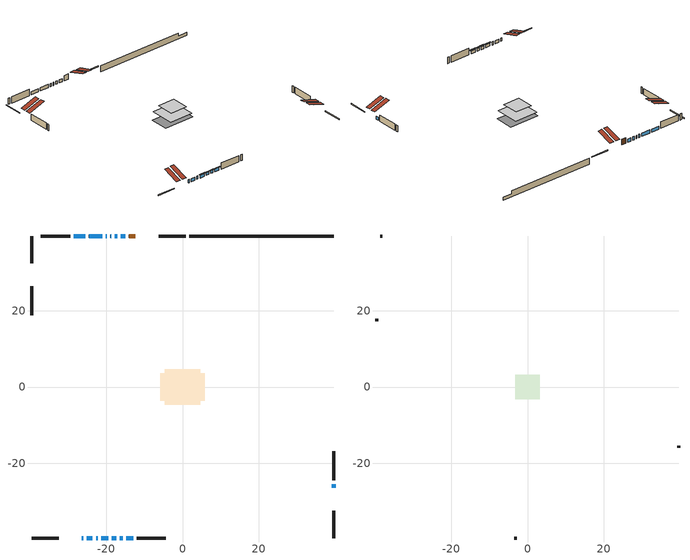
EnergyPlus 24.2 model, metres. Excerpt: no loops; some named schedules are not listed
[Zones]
conditioned space
 floor adiabatic (AdiabaticFloorConstruction): -4.59,-4.59 -4.59,4.59 4.59,4.59 4.59,-4.59 z0.98
 floor foundation (Slab1 construction): -5.86,-3.58 -5.86,3.58 5.86,3.58 5.86,-3.58 z-1.31
 wall outside (RimJoist1 construction): 0.86,39.57 -6.23,39.57 / -39.57,-39.57 -32.48,-39.57 / -39.57,39.57 -39.57,32.48 / 39.57,-39.57 39.57,-32.48 z0.98:1.28
 wall outside (AdiabaticWallConstruction 1): -12.32,39.57 -14.02,39.57 z0.98:3.01
 wall outside (AdiabaticWallConstruction): -26.39,-39.57 -25.97,-39.57 / -14.95,39.57 -16.18,39.57 / -25.04,-39.57 -23.59,-39.57 / -22.66,-39.57 -22.18,-39.57 / 39.57,-26.39 39.57,-25.42 / -17.1,39.57 -17.71,39.57 / -18.64,39.57 -18.87,39.57 / -19.79,39.57 -20.11,39.57 / -21.04,39.57 -24.5,39.57 / -25.43,39.57 -28.54,39.57 z0.98:2.2; -21.25,-39.57 -19.42,-39.57 / -18.49,-39.57 -17.42,-39.57 / -16.5,-39.57 -15.71,-39.57 / -14.78,-39.57 -12.95,-39.57 z0.98:2.05
 wall outside (Wall1 construction): -29.47,39.57 -37.1,39.57 / -12.02,-39.57 -4.39,-39.57 / -39.57,26.39 -39.57,18.76 / 39.57,-24.5 39.57,-16.86 z0.98:3.42
 wall foundation (FoundationWall1 construction): 1.79,39.57,-1.31 1.79,39.57,0.98 35.79,39.57,0.98 35.79,39.57,-0.15 39.57,39.57,-0.15 39.57,39.57,-1.31
 window (WindowConstruction 7): -26.39,-39.57 -25.97,-39.57 z0.98:2.2
 window (WindowConstruction 6): -14.95,39.57 -16.17,39.57 z0.98:2.2
 window (WindowConstruction 10): -25.04,-39.57 -23.59,-39.57 z0.98:2.2
 window (WindowConstruction 11): -22.66,-39.57 -22.18,-39.57 z0.98:2.2
 window (WindowConstruction 12): 39.57,-26.39 39.57,-25.43 z0.98:2.2
 window (WindowConstruction 13): -17.1,39.57 -17.71,39.57 z0.98:2.2
 window (WindowConstruction 8): -18.64,39.57 -18.86,39.57 z0.98:2.2
 window (WindowConstruction 9): -19.79,39.57 -20.11,39.57 z0.98:2.2
 window (WindowConstruction): -21.25,-39.57 -19.42,-39.57 z0.98:2.05
 window (WindowConstruction 1): -21.04,39.57 -24.5,39.57 z0.98:2.2
 window (WindowConstruction 2): -18.49,-39.57 -17.42,-39.57 z0.98:2.05
 window (WindowConstruction 3): -16.5,-39.57 -15.71,-39.57 z0.98:2.05
 window (WindowConstruction 4): -14.78,-39.57 -12.95,-39.57 z0.98:2.05
 window (WindowConstruction 5): -25.43,39.57 -28.54,39.57 z0.98:2.2
 door (Door): -12.32,39.57 -14.02,39.57 z0.98:3.01
 ceiling adiabatic (AdiabaticFloorConstruction): 4.59,-4.59 4.59,4.59 -4.59,4.59 -4.59,-4.59 z0.98
 roof outside (Roof1 construction): -8.78,39.57,3.42 -8.78,33.4,5.47 -7.16,33.4,5.47 -7.16,39.57,3.42; -29.92,-39.57,3.42 -29.92,-33.4,5.47 -31.55,-33.4,5.47 -31.55,-39.57,3.42; -39.57,29.92,3.42 -33.4,29.92,5.47 -33.4,31.55,5.47 -39.57,31.55,3.42; 39.57,-29.92,3.42 33.4,-29.92,5.47 33.4,-31.55,5.47 39.57,-31.55,3.42
attic - vented
 floor to conditioned space (Floor1 construction Reversed): -3.26,-3.26 -3.26,3.26 3.26,3.26 3.26,-3.26 z3.42
 wall outside (Wall2 construction): -38.03,39.57 -38.64,39.57 / -3.46,-39.57 -2.86,-39.57 / -39.57,17.83 -39.57,17.23 / 39.57,-15.93 39.57,-15.33 z0.98:3.42
 roof outside (Roof2 construction): -11.39,39.57,3.42 -11.39,33.21,5.54 -9.71,33.21,5.54 -9.71,39.57,3.42; -27.32,-39.57,3.42 -27.32,-33.21,5.54 -29,-33.21,5.54 -29,-39.57,3.42; -39.57,27.32,3.42 -33.21,27.32,5.54 -33.21,29,5.54 -39.57,29,3.42; 39.57,-27.32,3.42 33.21,-27.32,5.54 33.21,-29,5.54 39.57,-29,3.42
shading: -19.12,-39.57 -21.55,-39.57 -21.55,-39.86 -19.12,-39.86 z2.35; -17.13,-39.57 -18.79,-39.57 -18.79,-39.86 -17.13,-39.86 z2.35; -15.41,-39.57 -16.79,-39.57 -16.79,-39.86 -15.41,-39.86 z2.35; -12.65,-39.57 -15.08,-39.57 -15.08,-39.86 -12.65,-39.86 z2.35
[Building]
Building 1: Terrain=Suburbs
[Site:Location]
Montreal Intl AP_QC: Latitude {deg}=45.47; Longitude {deg}=-73.74; Time Zone {hr}=-5; Elevation {m}=36; Keep Site Location Information=Yes
[Site:GroundTemperature:Shallow]
2.07863, -0.316383, -0.508184, 0.628371, 5.19101, 9.73239, 13.6695, 16.1636, 16.3755, 14.347, 10.5102, 6.10817
[Site:WaterMainsTemperature]
Calculation Method=Schedule; Temperature Schedule=mains temperature schedule
[Material] Roughness=Rough; Thermal Absorptance=0.9
Name | Thickness {m} | Conductivity {W/m-K} | Density {kg/m3} | Specific Heat {J/kg-K} | Solar Absorptance | Visible Absorptance
asphalt or fiberglass shingles | 0.00635 | 0.162714 | 1121.4 | 1465.45 | 0.4 | 0.4
ceiling stud and cavity | 0.1397 | 0.0950146 | 65.682 | 1177.47 | 0.7 | 0.7
concrete 4.0 in. | 0.1016 | 1.803125 | 2242.8 | 837.4 | 0.7 | 0.7
concrete 8.0 in. | 0.2032 | 1.803125 | 2242.8 | 837.4 | 0.7 | 0.7
door material | 0.04445 | 0.0451087 | 512.64 | 1214.23 | 0.7 | 0.7
exterior vertical ins | 0.0173324 | 0.029427 | 32.04 | 1214.23 | 0.7 | 0.7
floor covering | 0.0127 | 0.0433444 | 54.468 | 1339.84 | 0.6 | 0.6
floor rigid ins; wall rigid ins | 0.512978 | 0.029427 | 32.04 | 1214.23 | 0.7 | 0.7
floor stud and cavity | 0.1397 | 1.75129 | 37.0049 | 1207.88 | 0.7 | 0.7
furniture material conditioned space 1 | 0.1524 | 0.115458 | 640.8 | 1214.23 | 0.6 | 0.6
gypsum board | 0.0127 | 0.160291 | 801 | 837.4 | 0.6 | 0.6
gypsum board 1 | 0.0127 | 0.160291 | 801 | 837.4 | 0.7 | 0.7
osb sheathing 0.5 in. | 0.0127 | 0.115458 | 512.64 | 1214.23 | 0.7 | 0.7
osb sheathing 0.75 in. | 0.01905 | 0.115458 | 512.64 | 1214.23 | 0.7 | 0.7
osb sheathing 2.0 in. | 0.0508 | 0.115458 | 512.64 | 1214.23 | 0.7 | 0.7
rim joist stud and cavity | 0.0508 | 0.353641 | 125.044 | 1163.47 | 0.6 | 0.6
roof stud and cavity | 0.2032 | 0.139746 | 78.34581 | 1123.46 | 0.7 | 0.7
wall stud and cavity | 0.1397 | 0.0915092 | 139.0536 | 1170.24 | 0.7 | 0.7
wall stud and cavity 1 | 0.0889 | 6.1454 | 50.32683 | 1063.81 | 0.6 | 0.6
wall stud and cavity 2 | 0.0889 | 0.380278 | 52.3479 | 1209.89 | 0.7 | 0.7
wall stud and cavity 3 | 0.0889 | 0.391764 | 83.0341 | 1211.67 | 0.7 | 0.7
wood siding | 0.0254 | 0.102417 | 544.68 | 1172.36 | 0.4 | 0.4
wood siding 1 | 0.00254 | 0.102417 | 544.68 | 1172.36 | 0.4 | 0.4
wood siding 2; wood siding 3; wood siding 4 | 0.0254 | 0.102417 | 544.68 | 1172.36 | 0.7 | 0.7
[WindowMaterial:SimpleGlazingSystem]
Name | U-Factor {W/m2-K} | Solar Heat Gain Coefficient
WindowMaterial | 2.86682 | 0.59
WindowMaterial 1 | 2.79528 | 0.66
WindowMaterial 10 | 2.99401 | 0.51
WindowMaterial 11 | 2.76916 | 0.51
WindowMaterial 12 | 5.03752 | 0.63
WindowMaterial 2 | 2.88499 | 0.54
WindowMaterial 3 | 2.96903 | 0.55
WindowMaterial 4 | 2.92644 | 0.62
WindowMaterial 5 | 2.79414 | 0.65
WindowMaterial 6 | 2.78563 | 0.6
WindowMaterial 7 | 2.992306 | 0.59
WindowMaterial 8 | 3.07293 | 0.36
WindowMaterial 9 | 3.02808 | 0.56
[Construction]
AdiabaticFloorConstruction: floor stud and cavity, floor rigid ins, osb sheathing 0.75 in., floor covering
AdiabaticWallConstruction: wood siding 3, wall rigid ins, wall stud and cavity 2, gypsum board
AdiabaticWallConstruction 1: wood siding 4, wall rigid ins, wall stud and cavity 2, gypsum board
Door: door material
Floor1 construction Reversed: gypsum board, ceiling stud and cavity
FoundationWall1 construction: concrete 8.0 in., gypsum board 1
furniture construction conditioned space 1: furniture material conditioned space 1
PartitionWallConstruction: gypsum board, wall stud and cavity 3, gypsum board
RimJoist1 construction: wood siding 2, osb sheathing 2.0 in., rim joist stud and cavity
Roof1 construction: asphalt or fiberglass shingles, osb sheathing 0.75 in., roof stud and cavity, gypsum board
Roof2 construction: asphalt or fiberglass shingles
Slab1 construction: concrete 4.0 in.
Wall1 construction: wood siding, osb sheathing 0.5 in., wall stud and cavity, gypsum board
Wall2 construction: wood siding 1, wall stud and cavity 1
WindowConstruction: WindowMaterial
WindowConstruction 1: WindowMaterial 1
WindowConstruction 10: WindowMaterial 10
WindowConstruction 11; WindowConstruction 12: WindowMaterial 11
WindowConstruction 13: WindowMaterial 12
WindowConstruction 2: WindowMaterial 2
WindowConstruction 3: WindowMaterial 3
WindowConstruction 4: WindowMaterial 4
WindowConstruction 5: WindowMaterial 5
WindowConstruction 6: WindowMaterial 6
WindowConstruction 7: WindowMaterial 7
WindowConstruction 8: WindowMaterial 8
WindowConstruction 9: WindowMaterial 9
[Zone] Multiplier=1; Part of Total Floor Area=Yes
Name | Volume {m3}
attic - vented | 14.6284
conditioned space | 421.6
[Space]
Name | Zone | Volume {m3}
attic - vented 1 | attic - vented | 14.6284
conditioned space 1 | conditioned space | 421.6
[ZoneInfiltration:EffectiveLeakageArea]
infil attic - vented 1: Zone or Space=attic - vented 1; Schedule=Always On Discrete; Effective Air Leakage Area {cm2}=1702; Stack Coefficient=0.000316831; Wind Coefficient=1.20264e-05
[ZoneMixing]
whole house fan mix: Zone or Space=attic - vented; Schedule=Always On Continuous; Design Flow Rate Calculation Method=Flow/Zone; Design Flow Rate {m3/s}=0; Source Zone or Space=conditioned space
[SurfaceProperty:ExposedFoundationPerimeter]
Slab1: Exposed Perimeter Calculation Method=TotalExposedPerimeter; Total Exposed Perimeter {m}=37.78
[InternalMass] Zone or ZoneList=conditioned space; Space or SpaceList=conditioned space 1
Name | Construction | Surface Area {m2}
furniture mass conditioned space 1 | furniture construction conditioned space 1 | 67.2796
partition wall mass | PartitionWallConstruction | 168.199
[Lights]
interior lighting: Zone or ZoneList or Space or SpaceList=conditioned space 1; Schedule=interior lighting schedule; Design Level Calculation Method=LightingLevel; Lighting Level {W}=343.2; Return Air Fraction=0; Fraction Radiant=0.6; Fraction Visible=0.2; Fraction Replaceable=1
[People]
occupants: Zone or ZoneList or Space or SpaceList=conditioned space 1; Number of People Schedule=occupants schedule; Number of People Calculation Method=People; Number of People=3; Fraction Radiant=0.314171; Sensible Heat Fraction=0.56303; Activity Level Schedule=occupants activity schedule; Carbon Dioxide Generation Rate {m3/s-W}=0; Enable ASHRAE 55 Comfort Warnings=No; Mean Radiant Temperature Calculation Type=EnclosureAveraged
[ElectricEquipment] Zone or ZoneList or Space or SpaceList=conditioned space 1; Design Level Calculation Method=EquipmentLevel
Name | Schedule | Design Level {W} | Fraction Latent | Fraction Radiant | Fraction Lost
clothes dryer | clothes dryer schedule | 140.772 | 0.015 | 0.081 | 0.85
clothes washer | clothes washer schedule | 32.1985 | 0.03 | 0.162 | 0.7
cooking range | cooking range schedule | 215.147 | 0.08 | 0.432 | 0.2
dishwasher | dishwasher schedule | 66.8632 | 0.3 | 0.18 | 0.4
fridge | fridge schedule | 72.9452 | 0 | 0.6 | 0
mech vent house fan | mech vent house fan schedule | 0 | 0 | 0 | 1
mech vent house fan cfis | mech vent house fan cfis schedule | 0 | 0 | 0 | 0
mech vent range fan 0 | mech vent range fan 0 schedule | 57 | 0 | 0 | 1
misc plug loads | misc plug loads schedule | 494.7 | 0.045 | 0.513 | 0.1
whole house fan | Always On Discrete | 0 | 0 | 0 | 1
[OtherEquipment] Zone or ZoneList or Space or SpaceList=conditioned space 1; Design Level Calculation Method=EquipmentLevel
Name | Fuel Type | Schedule | Design Level {W} | Fraction Latent | Fraction Radiant | Fraction Lost
clothes dryer 1 | Electricity | clothes dryer schedule | 0 | 0.015 | 0.081 | 0.85
cooking range 1 | Electricity | cooking range schedule | 0 | 0.08 | 0.432 | 0.2
general water use latent | None | general water use schedule | 62.594 | 1 | 0 | 0
general water use sensible | None | general water use schedule | -61.6891 | 0 | 0.6 | 0
mech vent house fan latent load | None | Always On Discrete | 0 | 1 | 0 | 0
mech vent house fan sensible load | None | Always On Discrete | 0 | 0 | 0 | 0
water heater energy adjustment1 | Electricity | Always On Discrete | 0.01 | 0 | 0 | 1
[ZoneInfiltration:DesignFlowRate] Zone or ZoneList or Space or SpaceList=conditioned space 1; Schedule=Always On Discrete; Design Flow Rate Calculation Method=Flow/Zone; Design Flow Rate {m3/s}=0
infil flow; natural vent flow; whole house fan flow
[AvailabilityManager:Scheduled]
furnace airloop Availability Manager: Schedule=Always On Discrete
[Foundation:Kiva]
Foundation Kiva 1: Initial Indoor Air Temperature {C}=18; Wall Height Above Grade {m}=0.979993; Wall Depth Below Slab {m}=0.2032; Custom Block Material Name 1=exterior vertical ins; Custom Block Depth 1 {m}=2.28999; Custom Block X Position 1 {m}=0.2159; Custom Block Z Position 1 {m}=0
[Foundation:Kiva:Settings]
Soil Conductivity {W/m-K}=0.849921; Soil Density {kg/m3}=1842.3; Soil Specific Heat {J/kg-K}=418.7; Ground Solar Absorptivity=0.9; Ground Thermal Absorptivity=0.9; Ground Surface Roughness {m}=0.03; Far-Field Width {m}=40; Deep-Ground Boundary Condition=ZeroFlux; Deep-Ground Depth {m}=40; Minimum Cell Dimension {m}=0.2; Maximum Cell Growth Coefficient=3; Simulation Timestep=Timestep
[Exterior:Lights]
exterior lighting: Schedule=exterior lighting schedule; Design Level {W}=75.6
[EnergyManagementSystem:GlobalVariable]
furnace_airloop_Fan_RTF
infil_program_Qfan
infil_program_Qinf
natural_vent_program_Qnv
natural_vent_program_Qwhf
[EnergyManagementSystem:Sensor]
Name | Output:Variable or Output:Meter Index Key | Output:Variable or Output:Meter
airflow_gain | infil flow | Infiltration Sensible Heat Gain Energy
airflow_gain_1 | natural vent flow | Infiltration Sensible Heat Gain Energy
airflow_gain_2 | whole house fan flow | Infiltration Sensible Heat Gain Energy
airflow_loss | infil flow | Infiltration Sensible Heat Loss Energy
airflow_loss_1 | natural vent flow | Infiltration Sensible Heat Loss Energy
airflow_loss_2 | whole house fan flow | Infiltration Sensible Heat Loss Energy
clg_load_cond |  | Cooling:EnergyTransfer:Zone:CONDITIONED SPACE
clg_sp_s; clg_sp_s_1 | cooling setpoint | Schedule Value
clothes_dryer_exhaust_0_sch_s | clothes dryer exhaust 0 schedule | Schedule Value
cool_season | cooling season schedule | Schedule Value
htg_load_cond |  | Heating:EnergyTransfer:Zone:CONDITIONED SPACE
htg_sp_s; htg_sp_s_1 | heating setpoint | Schedule Value
ig_ee_conv | clothes dryer | Electric Equipment Convective Heating Energy
ig_ee_conv_2 | cooking range | Electric Equipment Convective Heating Energy
ig_ee_conv_4 | fridge | Electric Equipment Convective Heating Energy
ig_ee_conv_5 | misc plug loads | Electric Equipment Convective Heating Energy
ig_ee_conv_6 | whole house fan | Electric Equipment Convective Heating Energy
ig_ee_rad | clothes dryer | Electric Equipment Radiant Heating Energy
ig_ee_rad_2 | cooking range | Electric Equipment Radiant Heating Energy
ig_ee_rad_4 | fridge | Electric Equipment Radiant Heating Energy
ig_ee_rad_5 | misc plug loads | Electric Equipment Radiant Heating Energy
ig_ee_rad_6 | whole house fan | Electric Equipment Radiant Heating Energy
ig_lgt_conv | interior lighting | Lights Convective Heating Energy
ig_lgt_rad | interior lighting | Lights Radiant Heating Energy
ig_lgt_vis | interior lighting | Lights Visible Radiation Heating Energy
ig_oe_conv | clothes dryer 1 | Other Equipment Convective Heating Energy
ig_oe_conv_1 | cooking range 1 | Other Equipment Convective Heating Energy
ig_oe_conv_2 | general water use latent | Other Equipment Convective Heating Energy
ig_oe_conv_3 | general water use sensible | Other Equipment Convective Heating Energy
ig_oe_conv_4 | water heater energy adjustment1 | Other Equipment Convective Heating Energy
ig_oe_rad | clothes dryer 1 | Other Equipment Radiant Heating Energy
ig_oe_rad_1 | cooking range 1 | Other Equipment Radiant Heating Energy
ig_oe_rad_2 | general water use latent | Other Equipment Radiant Heating Energy
ig_oe_rad_3 | general water use sensible | Other Equipment Radiant Heating Energy
ig_oe_rad_4 | water heater energy adjustment1 | Other Equipment Radiant Heating Energy
ig_ppl_conv | occupants | People Convective Heating Energy
ig_ppl_rad | occupants | People Radiant Heating Energy
im_conv | furniture mass conditioned space 1 | Surface Inside Face Convection Heat Gain Energy
im_conv_1 | partition wall mass | Surface Inside Face Convection Heat Gain Energy
im_ig | furniture mass conditioned space 1 | Surface Inside Face Internal Gains Radiation Heat Gain Energy
im_ig_1 | partition wall mass | Surface Inside Face Internal Gains Radiation Heat Gain Energy
im_lgt | furniture mass conditioned space 1 | Surface Inside Face Lights Radiation Heat Gain Energy
im_lgt_1 | partition wall mass | Surface Inside Face Lights Radiation Heat Gain Energy
im_sol | furniture mass conditioned space 1 | Surface Inside Face Solar Radiation Heat Gain Energy
im_sol_1 | partition wall mass | Surface Inside Face Solar Radiation Heat Gain Energy
im_surf | furniture mass conditioned space 1 | Surface Inside Face Net Surface Thermal Radiation Heat Gain Energy
im_surf_1 | partition wall mass | Surface Inside Face Net Surface Thermal Radiation Heat Gain Energy
mech_vent_range_fan_0_sch_s | mech vent range fan 0 schedule | Schedule Value
mv_conv | mech vent house fan | Electric Equipment Convective Heating Energy
mv_conv_1 | mech vent house fan cfis | Electric Equipment Convective Heating Energy
mv_conv_2 | mech vent range fan 0 | Electric Equipment Convective Heating Energy
mv_conv_3 | mech vent house fan latent load | Other Equipment Convective Heating Energy
mv_conv_4 | mech vent house fan sensible load | Other Equipment Convective Heating Energy
mv_rad | mech vent house fan | Electric Equipment Radiant Heating Energy
mv_rad_1 | mech vent house fan cfis | Electric Equipment Radiant Heating Energy
mv_rad_2 | mech vent range fan 0 | Electric Equipment Radiant Heating Energy
mv_rad_3 | mech vent house fan latent load | Other Equipment Radiant Heating Energy
mv_rad_4 | mech vent house fan sensible load | Other Equipment Radiant Heating Energy
natural_vent_s | natural vent schedule | Schedule Value
out_pb_s |  | Site Outdoor Air Barometric Pressure
out_wt_s |  | Site Outdoor Air Humidity Ratio
site_vw_s |  | Site Wind Speed
ss_back_out | Window1 | Surface Window Shortwave from Zone Back Out Window Heat Transfer Rate
ss_back_out_1 | Window10 | Surface Window Shortwave from Zone Back Out Window Heat Transfer Rate
ss_back_out_10 | Window6 | Surface Window Shortwave from Zone Back Out Window Heat Transfer Rate
ss_back_out_11 | Window7 | Surface Window Shortwave from Zone Back Out Window Heat Transfer Rate
ss_back_out_12 | Window8 | Surface Window Shortwave from Zone Back Out Window Heat Transfer Rate
ss_back_out_13 | Window9 | Surface Window Shortwave from Zone Back Out Window Heat Transfer Rate
ss_back_out_2 | Window11 | Surface Window Shortwave from Zone Back Out Window Heat Transfer Rate
ss_back_out_3 | Window14 | Surface Window Shortwave from Zone Back Out Window Heat Transfer Rate
ss_back_out_4 | Window15 | Surface Window Shortwave from Zone Back Out Window Heat Transfer Rate
ss_back_out_5 | Window17 | Surface Window Shortwave from Zone Back Out Window Heat Transfer Rate
ss_back_out_6 | Window2 | Surface Window Shortwave from Zone Back Out Window Heat Transfer Rate
ss_back_out_7 | Window3 | Surface Window Shortwave from Zone Back Out Window Heat Transfer Rate
ss_back_out_8 | Window4 | Surface Window Shortwave from Zone Back Out Window Heat Transfer Rate
ss_back_out_9 | Window5 | Surface Window Shortwave from Zone Back Out Window Heat Transfer Rate
ss_conv | Door1 | Surface Inside Face Convection Heat Gain Energy
ss_conv_1 | Window1 | Surface Inside Face Convection Heat Gain Energy
ss_conv_10 | Window5 | Surface Inside Face Convection Heat Gain Energy
ss_conv_11 | Window6 | Surface Inside Face Convection Heat Gain Energy
ss_conv_12 | Window7 | Surface Inside Face Convection Heat Gain Energy
ss_conv_13 | Window8 | Surface Inside Face Convection Heat Gain Energy
ss_conv_14 | Window9 | Surface Inside Face Convection Heat Gain Energy
ss_conv_2 | Window10 | Surface Inside Face Convection Heat Gain Energy
ss_conv_3 | Window11 | Surface Inside Face Convection Heat Gain Energy
ss_conv_4 | Window14 | Surface Inside Face Convection Heat Gain Energy
ss_conv_5 | Window15 | Surface Inside Face Convection Heat Gain Energy
ss_conv_6 | Window17 | Surface Inside Face Convection Heat Gain Energy
ss_conv_7 | Window2 | Surface Inside Face Convection Heat Gain Energy
ss_conv_8 | Window3 | Surface Inside Face Convection Heat Gain Energy
ss_conv_9 | Window4 | Surface Inside Face Convection Heat Gain Energy
ss_ig | Door1 | Surface Inside Face Internal Gains Radiation Heat Gain Energy
ss_ig_1 | Window1 | Surface Inside Face Internal Gains Radiation Heat Gain Energy
ss_ig_10 | Window5 | Surface Inside Face Internal Gains Radiation Heat Gain Energy
ss_ig_11 | Window6 | Surface Inside Face Internal Gains Radiation Heat Gain Energy
ss_ig_12 | Window7 | Surface Inside Face Internal Gains Radiation Heat Gain Energy
ss_ig_13 | Window8 | Surface Inside Face Internal Gains Radiation Heat Gain Energy
ss_ig_14 | Window9 | Surface Inside Face Internal Gains Radiation Heat Gain Energy
ss_ig_2 | Window10 | Surface Inside Face Internal Gains Radiation Heat Gain Energy
ss_ig_3 | Window11 | Surface Inside Face Internal Gains Radiation Heat Gain Energy
ss_ig_4 | Window14 | Surface Inside Face Internal Gains Radiation Heat Gain Energy
ss_ig_5 | Window15 | Surface Inside Face Internal Gains Radiation Heat Gain Energy
ss_ig_6 | Window17 | Surface Inside Face Internal Gains Radiation Heat Gain Energy
ss_ig_7 | Window2 | Surface Inside Face Internal Gains Radiation Heat Gain Energy
ss_ig_8 | Window3 | Surface Inside Face Internal Gains Radiation Heat Gain Energy
ss_ig_9 | Window4 | Surface Inside Face Internal Gains Radiation Heat Gain Energy
ss_lgt | Door1 | Surface Inside Face Lights Radiation Heat Gain Energy
ss_sol | Door1 | Surface Inside Face Solar Radiation Heat Gain Energy
ss_surf | Door1 | Surface Inside Face Net Surface Thermal Radiation Heat Gain Energy
ss_surf_1 | Window1 | Surface Inside Face Net Surface Thermal Radiation Heat Gain Energy
ss_surf_10 | Window5 | Surface Inside Face Net Surface Thermal Radiation Heat Gain Energy
ss_surf_11 | Window6 | Surface Inside Face Net Surface Thermal Radiation Heat Gain Energy
ss_surf_12 | Window7 | Surface Inside Face Net Surface Thermal Radiation Heat Gain Energy
ss_surf_13 | Window8 | Surface Inside Face Net Surface Thermal Radiation Heat Gain Energy
ss_surf_14 | Window9 | Surface Inside Face Net Surface Thermal Radiation Heat Gain Energy
ss_surf_2 | Window10 | Surface Inside Face Net Surface Thermal Radiation Heat Gain Energy
ss_surf_3 | Window11 | Surface Inside Face Net Surface Thermal Radiation Heat Gain Energy
ss_surf_4 | Window14 | Surface Inside Face Net Surface Thermal Radiation Heat Gain Energy
ss_surf_5 | Window15 | Surface Inside Face Net Surface Thermal Radiation Heat Gain Energy
ss_surf_6 | Window17 | Surface Inside Face Net Surface Thermal Radiation Heat Gain Energy
ss_surf_7 | Window2 | Surface Inside Face Net Surface Thermal Radiation Heat Gain Energy
ss_surf_8 | Window3 | Surface Inside Face Net Surface Thermal Radiation Heat Gain Energy
ss_surf_9 | Window4 | Surface Inside Face Net Surface Thermal Radiation Heat Gain Energy
ss_trans_in | Window1 | Surface Window Transmitted Solar Radiation Rate
ss_trans_in_1 | Window10 | Surface Window Transmitted Solar Radiation Rate
ss_trans_in_10 | Window6 | Surface Window Transmitted Solar Radiation Rate
ss_trans_in_11 | Window7 | Surface Window Transmitted Solar Radiation Rate
ss_trans_in_12 | Window8 | Surface Window Transmitted Solar Radiation Rate
ss_trans_in_13 | Window9 | Surface Window Transmitted Solar Radiation Rate
ss_trans_in_2 | Window11 | Surface Window Transmitted Solar Radiation Rate
ss_trans_in_3 | Window14 | Surface Window Transmitted Solar Radiation Rate
ss_trans_in_4 | Window15 | Surface Window Transmitted Solar Radiation Rate
ss_trans_in_5 | Window17 | Surface Window Transmitted Solar Radiation Rate
ss_trans_in_6 | Window2 | Surface Window Transmitted Solar Radiation Rate
ss_trans_in_7 | Window3 | Surface Window Transmitted Solar Radiation Rate
ss_trans_in_8 | Window4 | Surface Window Transmitted Solar Radiation Rate
ss_trans_in_9 | Window5 | Surface Window Transmitted Solar Radiation Rate
ss_trans_out | Window1 | Surface Inside Face Initial Transmitted Diffuse Transmitted Out Window Solar Radiation Rate
ss_trans_out_1 | Window10 | Surface Inside Face Initial Transmitted Diffuse Transmitted Out Window Solar Radiation Rate
ss_trans_out_10 | Window6 | Surface Inside Face Initial Transmitted Diffuse Transmitted Out Window Solar Radiation Rate
ss_trans_out_11 | Window7 | Surface Inside Face Initial Transmitted Diffuse Transmitted Out Window Solar Radiation Rate
ss_trans_out_12 | Window8 | Surface Inside Face Initial Transmitted Diffuse Transmitted Out Window Solar Radiation Rate
ss_trans_out_13 | Window9 | Surface Inside Face Initial Transmitted Diffuse Transmitted Out Window Solar Radiation Rate
ss_trans_out_2 | Window11 | Surface Inside Face Initial Transmitted Diffuse Transmitted Out Window Solar Radiation Rate
ss_trans_out_3 | Window14 | Surface Inside Face Initial Transmitted Diffuse Transmitted Out Window Solar Radiation Rate
ss_trans_out_4 | Window15 | Surface Inside Face Initial Transmitted Diffuse Transmitted Out Window Solar Radiation Rate
ss_trans_out_5 | Window17 | Surface Inside Face Initial Transmitted Diffuse Transmitted Out Window Solar Radiation Rate
ss_trans_out_6 | Window2 | Surface Inside Face Initial Transmitted Diffuse Transmitted Out Window Solar Radiation Rate
ss_trans_out_7 | Window3 | Surface Inside Face Initial Transmitted Diffuse Transmitted Out Window Solar Radiation Rate
ss_trans_out_8 | Window4 | Surface Inside Face Initial Transmitted Diffuse Transmitted Out Window Solar Radiation Rate
ss_trans_out_9 | Window5 | Surface Inside Face Initial Transmitted Diffuse Transmitted Out Window Solar Radiation Rate
s_conv | Floor1 | Surface Inside Face Convection Heat Gain Energy
s_conv_1 | FoundationWall1 | Surface Inside Face Convection Heat Gain Energy
s_conv_10 | Roof1:270 | Surface Inside Face Convection Heat Gain Energy
s_conv_11 | Roof1:90 | Surface Inside Face Convection Heat Gain Energy
